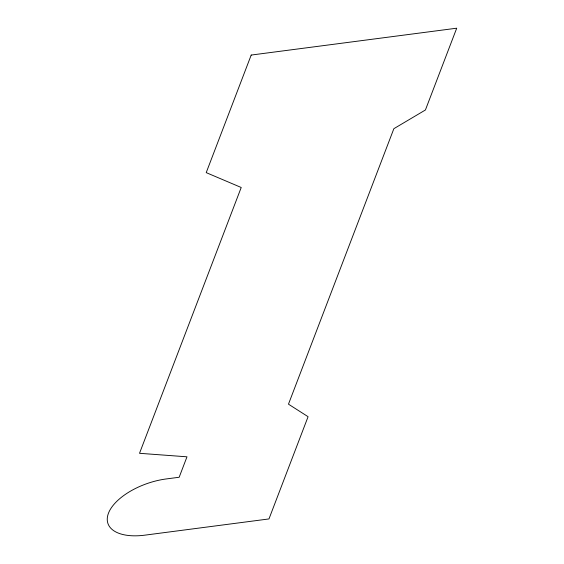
<?xml version="1.0" encoding="UTF-8"?>
<svg xmlns="http://www.w3.org/2000/svg" width="564" height="564" viewBox="0 0 564 564"><rect width="100%" height="100%" fill="white"/><g stroke="black" fill="none" stroke-linecap="round" stroke-linejoin="round"><path stroke-width="0.85" d="M251.199 55.06L206.22 172.633L241.216 187.488L139.519 453.301L186.987 456.812L179.162 477.257L166.317 478.935A50.386 24.964 -19.1 0 0 108.464 513.205A50.386 24.964 -19.1 0 0 144.807 535.165L268.972 518.936L308.085 416.697L288.472 404.176L393.862 128.684L425.418 109.987L456.713 28.2L251.199 55.06"/></g></svg>
